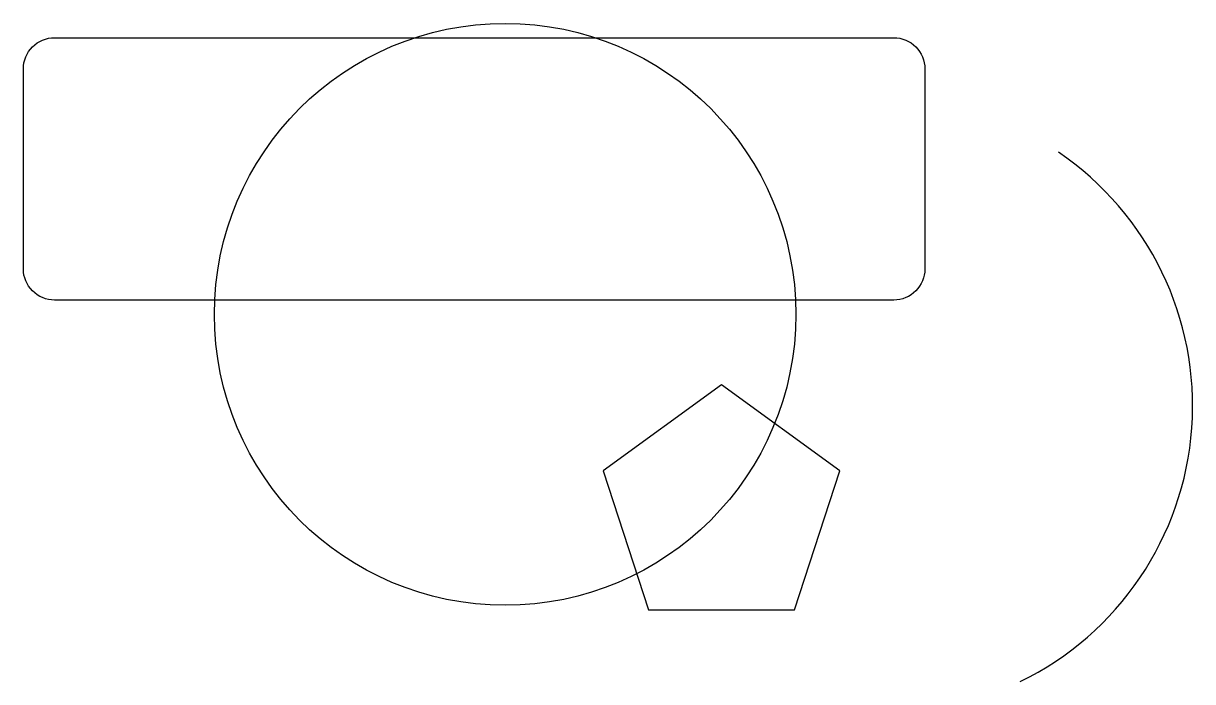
# Model space of a CAD drawing. Header units: millimetres. Extents: x 742 to 1118, y 232 to 444.
import ezdxf

# ---------------------------------------------------------------- set-up
doc = ezdxf.new("R2010")
doc.units = ezdxf.units.MM
doc.layers.add('粗实线', color=7, linetype='Continuous')

msp = doc.modelspace()

# ---------------------------------------------------------------- linework, layer by layer
at = {"layer": '粗实线'}
msp.add_lwpolyline([(741.98, 429.47, -0.414214), (751.98, 439.47), (1022.07, 439.47, -0.414214), (1032.07, 429.47), (1032.07, 365.12, -0.414214), (1022.07, 355.12), (751.98, 355.12, -0.414214), (741.98, 365.12)], format="xyb", close=True, dxfattribs=at)
msp.add_lwpolyline([(966.64, 327.82), (928.6, 300.18), (943.13, 255.46), (990.16, 255.46), (1004.69, 300.18)], close=True, dxfattribs=at)
msp.add_circle((897, 350.52), 93.55, dxfattribs=at)
msp.add_arc((1019.62, 321.1), 98.61, 295.9475, 55.8012, dxfattribs=at)

doc.saveas('drawing.dxf')
